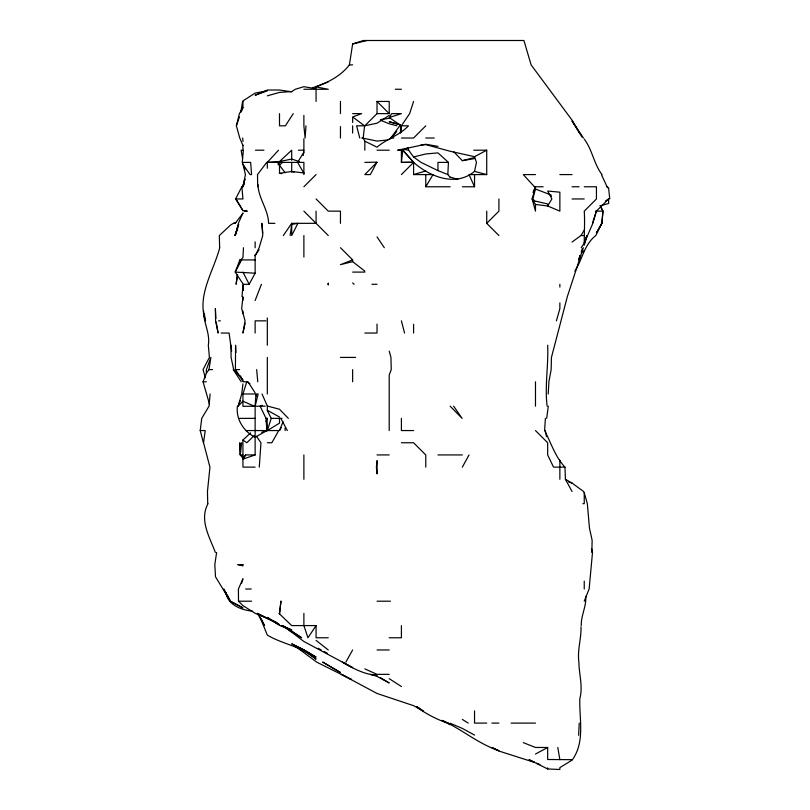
<?xml version="1.0" encoding="UTF-8"?>
<svg xmlns="http://www.w3.org/2000/svg" width="810" height="810" viewBox="0 0 810 810"><rect width="100%" height="100%" fill="white"/><g stroke="black" fill="none" stroke-linecap="round" stroke-linejoin="round"><path stroke-width="1.21" d="M591.847 552.45L592.13 540.26L589.457 528.069L587.341 503.688L584.243 492.733L583.585 491.498L572.052 483.084L565.41 479.307L564.965 467.127C555.073 456.637 551.164 443.07 544.593 430.555L545.403 418.365M400.403 133.134L400.697 125.823L408.473 125.823C399.573 135.361 386.755 138.783 377.025 147.177L364.834 141.183L363.184 138.014L364.581 125.823L352.644 116.944L361.685 113.633L352.644 113.633M581.003 626.798C581.398 638.715 577.176 650.217 578.897 662.155C579.008 674.436 583.149 686.536 579.818 698.716C579.17 719.138 585.225 741.525 572.457 759.669M578.644 735.288L579.221 723.097M450.158 177.279L447.829 174.585L448.436 162.395L437.967 152.887L425.776 153.971L413.586 156.978L408.655 150.204L408.129 147.764L402.813 150.204L397.649 150.204L425.776 144.251L437.967 146.397M243.364 150.204L242.261 162.395L242.939 164.43L250.087 174.585L251.586 174.585L250.634 162.395L242.939 162.395M548.218 393.984L548.896 381.804L551.154 369.613L551.438 357.423L567.385 296.47L583.322 247.718M305.977 125.823L305.107 138.014L303.882 125.823L303.882 115.405M600.574 206.712L602.954 211.147L601.901 223.337L596.433 232.885L601.901 223.337L602.944 211.147L600.21 205.608M241.998 296.47L242.939 285.738M243.466 247.718L242.939 257.62L240.661 259.909M210.134 393.984L209.02 406.175L201.731 418.365L200.222 430.555L203.401 442.746M259.281 467.127L260.962 442.746L256.426 436.276M548.289 406.175L546.689 418.365M255.13 406.175L258.177 393.984L255.99 393.984L255.13 405.445L255.13 454.936L245.713 454.936L242.939 458.247L240.297 454.936L241.684 442.746M581.276 247.718L584.243 243.101C584.223 232.257 584.962 221.879 584.243 211.147L596.433 198.956L596.433 186.766L584.243 186.766M401.406 150.204L401.406 162.395L413.586 162.162L402.813 150.204L401.406 162.395L413.586 162.395C429.918 176.732 455.666 187.181 474.538 171.386L486.719 174.585L486.719 150.204L473.739 150.204M242.939 383.859L241.724 393.984L238.16 406.175L237.381 406.175C235.842 419.337 243.607 431.365 255.13 437.268L266.915 430.555L266.014 418.365L260.121 406.175L262.177 405.365M581.266 625.583C580.912 615.519 586.572 606.275 585.762 596.332M274.904 223.337L268.576 223.337C268.454 209.587 258.056 197.974 258.005 184.336M237.472 274.529L236.105 284.29L237.583 274.529M290.132 235.528L291.691 224.421L297.908 223.337L291.691 235.528L291.691 223.337L316.072 223.337L316.072 211.147M216.624 552.45L214.812 564.641L215.511 576.831L230.344 601.202L242.939 607.875L230.151 601.202L223.732 589.012L230.344 601.202L227.681 595.664M206.368 373.228L208.99 369.613L210.873 357.423L206.368 369.613L206.368 373.228L203.057 381.804L209.456 403.957M267.32 95.843L279.501 92.411L291.691 91.56L295.356 89.262L303.882 86.69L316.072 88.725L316.072 86.883C328.617 82.083 341.071 75.786 349.393 64.881L352.644 43.983L363.467 40.5L523.928 40.5L531.117 64.881L572.052 120.153L581.965 136.961M240.762 112.418L242.625 101.442M303.163 155.53L303.882 152.108L303.882 138.702M474.538 171.386L476.462 162.395L474.538 156.694L450.158 151.257L425.776 144.625L420.906 144.929M245.116 323.291L242.939 333.042L245.076 320.851L241.674 308.661L242.939 296.845L242.939 300.389M242.939 145.466L239.76 138.014L236.378 125.823L239.395 113.633L242.939 107.659L242.939 101.442M535.481 188.821L532.909 198.956L534.843 201.174M244.914 179.456L242.939 186.766L241.886 186.766L235.578 198.956L242.939 210.63L247.516 211.147M532.119 198.956L535.481 204.464L535.481 211.147L532.119 198.956L535.481 186.766L534.428 186.766L523.29 174.585L535.481 174.585M556.409 320.851L559.862 308.661L559.862 302.92M600.088 205.851L608.614 203.482L608.614 198.956L596.373 211.147L592.849 223.337L584.243 243.101L587.078 235.528L584.243 245.157M242.939 185.723L244.914 179.04M241.562 583.311L242.939 578.745L238.413 589.012L238.504 601.202L242.939 605.617L255.322 613.393L276.18 622.181M580.092 255.474L578.715 259.909L580.132 255.474M265.234 406.175L242.939 406.316L242.939 393.984L246.777 381.804L249.905 383.616M266.044 421.686L267.087 418.365L267.32 430.555L261.782 432.317M581.205 252.153L582.269 248.822M585.336 240.064L586.43 236.662M262.025 393.984L267.32 406.033L267.32 410.559L271.239 418.365L267.32 430.555L279.501 423.174L279.501 418.365M413.586 101.442L409.627 113.633L401.406 125.823L401.406 132.02M592.454 223.337L596.373 211.147M207.968 503.688C199.199 520.182 209.567 537.03 215.359 552.45M601.719 223.337L595.816 235.528C583.939 244.822 582.592 259.22 574.837 271.077M236.378 125.823L239.426 116.964M255.13 300.53L261.427 284.29M533.365 192.314L534.64 188.983M255.13 259.909L239.881 259.909L235.173 272.099L242.939 283.763M238.16 406.175L240.327 400.636M241.35 111.648L242.939 107.659M283.054 421.686L279.501 430.555L281.262 427.508M237.684 228.876L234.92 235.528L238.666 224.451L235.275 235.528L238.373 223.337L242.939 212.949M244.448 183.445L242.939 186.766L245.44 174.585L242.939 164.025M219.743 247.718C213.455 271.492 196.607 295.761 205.497 320.851L204.242 313.541M241.613 259.909L235.173 272.099L255.13 273.183L255.13 254.785M243.445 290.395L242.939 284.32L249.176 284.29L255.13 273.183M533.091 192.355L535.481 186.766M462.348 467.127L469.02 454.936M345.829 662.155L352.644 649.964M278.316 164.42L279.501 162.395M450.158 186.766L425.776 186.766L433.016 174.585L413.586 174.585L413.586 162.395L402.813 150.204M547.671 205.963L551.873 198.956L547.671 191.059L559.862 192.173L559.862 211.147L547.671 205.963L535.481 204.464M572.052 242.058L580.962 235.528L584.243 230.111M303.882 152.108L297.614 162.395L303.882 173.239M582.856 252.497L584.243 250.381M245.713 454.936L242.939 459.138L255.13 454.936M259.099 249.713L255.13 255.717L259.149 247.718L262.744 235.528L261.873 223.337L262.794 233.088M278.994 613.393L291.691 625.583L316.072 625.583L307.962 637.774L303.882 625.583L303.882 613.393M283.338 235.528L291.691 223.337M399.765 125.823L389.914 139.198M266.713 162.395L257.519 174.585L257.661 186.766M242.939 213.344L235.113 223.337L233.472 223.337L230.749 224.897L219.348 235.528L219.621 247.718M396.748 131.453L391.311 138.014L393.832 138.014M278.508 150.204L267.32 162.395L267.32 168.237M293.26 113.633L285.383 125.823L279.501 125.823L279.501 113.633M238.95 405.344L242.939 401.193L254.219 406.175M303.882 186.766L316.072 174.585M425.776 125.823L413.586 138.014L401.406 138.014M401.406 174.585L413.586 162.395M498.909 235.528L486.719 223.337L498.909 211.147L498.909 198.956M359.772 138.014L356.613 125.823L364.834 125.783L377.025 113.633L389.215 113.633L389.215 101.442L377.025 101.442L377.025 113.633M254.299 435.567L246.827 442.746L242.939 440.012L250.634 432.915M303.882 174.585L303.882 162.395L267.32 162.395L279.501 161.565L291.691 150.204L291.691 160.34M279.501 165.098L282.599 162.395M605.566 200.931L608.614 198.956M242.939 100.936L255.13 93.079L267.32 90.841L255.13 95.266L267.32 90.011L279.501 90.011L291.691 91.814M389.215 115.405L377.025 123.191L364.834 125.783M572.052 760.165L559.862 767.627L559.862 769.5L547.671 768.963L529.031 759.669L534.408 762.23M535.481 754.049L547.671 747.478L547.671 759.507L572.052 759.669M474.538 156.694L486.719 150.204M312.751 87.784L328.263 81.871M352.644 261.65L352.644 259.909L340.453 264.657L352.644 261.65L364.834 271.127M413.586 174.585L425.776 170.93M233.472 223.337L235.842 222.659M453.914 151.946L462.348 160.674L474.538 157.565M352.644 43.983L367.072 40.5M279.501 161.565L291.691 159.043L299.487 161.646M534.428 186.766L543.146 186.766M462.348 160.674L474.538 158.598M380.68 119.607L389.215 118.27L391.524 113.633L401.406 113.633L389.215 117.541L401.406 125.823M278.356 164.835L278.164 162.395L279.501 165.28L279.501 173.279L291.691 171.477L303.882 172.945M387.99 139.927L377.025 141.082L362.941 138.156M364.834 162.395L377.025 162.142M349.393 64.881L352.644 64.881M303.882 89.262L316.072 89.262L316.072 101.442M317.267 89.262L328.263 89.262L316.072 86.883M395.32 89.262L401.406 89.262M361.746 138.014L363.184 138.014M425.776 138.014L434.261 138.014M255.413 150.204L263.949 150.204M298.394 150.204L303.882 150.204M377.025 150.204L389.215 150.204M448.436 162.395L437.967 162.395L437.967 170.616L447.829 174.585M486.719 174.585L469 174.585L474.538 186.766L462.348 186.766M559.862 174.585L572.052 174.585M572.052 186.766L579.11 186.766M235.578 198.956L242.939 198.956L241.886 186.766M572.052 198.956L584.243 198.956M244.701 211.147L246.584 211.147M595.492 211.147L602.954 211.147M580.962 235.528L584.243 235.528M352.644 272.099L364.834 272.099M371.932 284.29L377.025 284.29M218.558 320.851L220.35 320.851M265.893 320.851L255.13 320.851L255.13 333.042M221.15 333.042L229.088 333.042L230.749 345.07M364.834 333.042L377.025 333.042L377.025 324.111M340.453 357.423L355.63 357.423M208.99 369.613L212.503 369.613M235.902 352.542L235.568 345.232L235.416 369.613L239.547 369.613M203.057 381.804L206.368 381.804M243.385 381.804L246.777 381.804M242.939 393.984L255.13 393.984L256.567 396.019M239.466 418.365L255.13 418.365M265.538 418.365L267.32 418.365M271.239 418.365L282.032 418.365M200.222 430.555L205.234 430.555L203.533 442.746L209.942 467.127L207.461 491.498L207.724 503.688M246.321 430.555L278.731 430.555L271.846 442.746L267.32 442.746M413.586 430.555L401.406 430.555L401.406 418.365M401.406 442.746L413.586 442.746L425.776 454.936L425.776 467.127M240.297 454.936L239.841 442.746L240.327 454.936L242.939 454.936M377.025 454.936L389.215 454.936M437.967 454.936L462.348 454.936M255.13 467.127L242.939 467.127L242.939 440.012M564.965 467.127L553.534 467.127L547.671 454.936L547.671 442.746L535.481 430.555M582.876 503.688L584.243 503.688L584.243 492.733M245.683 589.012L251.242 589.012M238.504 601.202L251.637 601.202M377.025 601.202L390.45 601.202M328.263 637.774L316.072 637.774L316.072 625.583M389.215 637.774L401.406 637.774L401.406 625.583M377.025 649.964L389.215 649.964M389.215 674.345L377.025 674.345L364.834 668.878M486.719 723.097L474.538 723.097L474.538 710.907M491.883 723.097L498.909 723.097M511.1 723.097L535.481 723.097M547.671 747.478L535.481 747.478L523.29 742.628M252.69 611.206C241.522 610.102 227.711 605.06 225.838 592.343M403.815 149.374L408.655 150.204M279.501 173.279L281.86 173.715M535.481 201.143L547.671 203.938L547.671 205.993M291.691 171.477L294.131 172.095M396.89 125.823L389.215 123.768L380.346 120.143M400.18 124.74L389.215 121.753L399.188 124.568M450.158 177.127L457.913 179.354M568.721 482.051L572.052 483.084M267.32 406.033L279.501 409.232L288.35 418.365M535.481 189.024L550.83 194.906M534.397 762.362L498.909 751.042L491.842 747.478L498.909 750.698C478.366 743.904 461.872 729.243 442.28 720.454M442.27 720.454L450.158 724.13C438.19 720.019 426.698 714.481 416.563 706.857M536.595 763.212L539.916 764.599M450.158 723.239L462.348 728.423L474.538 735.085M437.967 170.616L421.038 162.395L413.586 156.978M278.397 623.7L257.408 613.393L264.526 625.583L261.306 618.931M303.882 649.964L291.691 643.849L303.882 649.822L316.072 657.082L303.892 649.964M297.867 647.352L303.882 650.511L316.072 659.198C302.302 646.491 282.68 644.325 267.32 635.091L259.848 616.714M341.547 674.345L347.095 677.221M349.312 678.365L351.53 679.519L316.761 662.155L294.658 645.783M257.408 613.393L279.501 624.652L267.32 617.443L279.501 625.431L291.691 629.886L281.202 625.583L291.691 631.253L301.603 637.774L286.892 628.064M281.839 625.583L291.691 630.919L289.666 629.735M416.887 706.715L419.084 707.91M318.148 648.253L321.246 649.964M324.253 651.625L327.26 653.275M267.32 410.275L279.501 417.018M341.304 674.345L377.025 693.461L413.586 705.682L423.195 710.907L416.796 706.857M285.626 627.365L287.651 628.55M296.004 646.775L301.391 649.964L297.513 647.453M380.072 677.504L389.215 682.951L377.025 676.37L370.595 674.345L377.025 675.51C364.561 674.325 352.978 668.594 342.427 662.155L352.644 667.602L303.882 641.49L284.016 626.292M462.348 719.432L468.231 723.097M447.667 723.097L450.158 724.677M389.215 678.658L401.406 686.526M282.589 625.583L291.691 631.79L286.892 628.337M316.072 640.386L328.263 649.964M606.791 186.766L608.614 188.234L609.778 198.956M285.535 627.021L291.691 632.043L287.388 628.003M352.644 282.933L354.112 284.29M608.614 188.234L607.054 186.766L601.435 174.585M377.025 101.442L389.215 113.633M316.072 198.956L328.263 211.147L340.453 211.147L340.453 223.337M303.882 211.147L328.263 235.528M340.453 247.718L352.644 259.909M450.158 406.175L462.095 418.365L453.63 406.175M242.939 379.718L233.695 369.613L231.083 357.423L230.982 345.232L231.63 351.327M549.97 194.39L551.509 196.212M401.406 126.684L400.697 125.823L400.98 130.704M279.501 165.28L285.16 172.722M377.025 236.905L384.335 247.718M583.433 138.014L572.052 121.024L579.95 133.761M235.416 369.613L242.939 381.014M233.219 369.613L241.248 381.804M248.002 381.804L255.13 392.85M236.672 200.009L242.939 210.63M601.992 174.585C593.811 163.812 592.394 149.86 584.243 139.087M565.41 479.307L572.052 491.498M280.847 418.365L287.317 430.555M242.939 272.099L249.176 284.29M240.529 375.951L242.939 381.237M205.375 377.814L203.047 369.613L209.415 357.423L208.322 345.232C210.357 333.325 203.401 322.886 203.644 311.101M389.215 351.155L390.947 357.423L391.25 369.613L389.215 375.05L389.215 430.555M243.931 166.05L244.914 169.705M401.406 320.851L404.565 333.042M591.654 548.795L592.505 552.45L589.123 589.012L584.243 601.202M545.332 430.555L546.497 436.651M216.199 322.076L218.113 333.042L215.581 320.851L215.389 308.661L215.865 318.411M242.544 158.375L241.147 150.204L242.939 150.204L242.939 145.091M557.796 747.478L559.862 759.669M256.659 369.613L257.772 381.804M239.881 259.909L240.064 262.349M242.696 138.014L242.939 141.446M285.009 428.115L285.171 430.555M547.125 406.175C544.634 385.722 548.562 365.735 547.671 345.232M584.243 581.135L584.243 589.012M559.862 284.29L559.862 287.145M559.862 460.05L559.862 479.307M547.671 767.85L547.671 768.963M535.481 381.804L535.481 406.175M486.719 211.147L486.719 223.337M474.538 174.585L474.538 186.766M425.776 174.585L425.776 186.766M413.586 324.243L413.586 333.042M364.834 141.183L364.834 150.204M352.644 117.723L352.644 122.452M352.644 125.823L352.644 133.073M352.644 369.613L352.644 381.804M340.453 101.442L340.453 113.633M340.453 126.603L340.453 138.014M303.882 235.528L303.882 257.053M303.882 454.936L303.882 479.307M291.691 162.395L291.691 172.145M267.32 317.966L267.32 345.232M267.32 357.423L267.32 393.984M255.13 241.876L255.13 247.718M242.939 311.101L242.939 313.541M328.283 284.29L328.263 285.009L328.263 283.085L328.283 284.29M377.025 460.829L376.397 467.127L377.025 473.87L377.025 460.829M280.949 601.202L279.501 613.767L280.949 601.202M376.822 162.395L370.342 174.585L364.834 174.585L376.822 162.395M242.939 564.641L237.745 564.641L242.939 565.856L242.939 564.641M340.453 672.503L322.836 662.155L340.453 672.503"/></g></svg>
